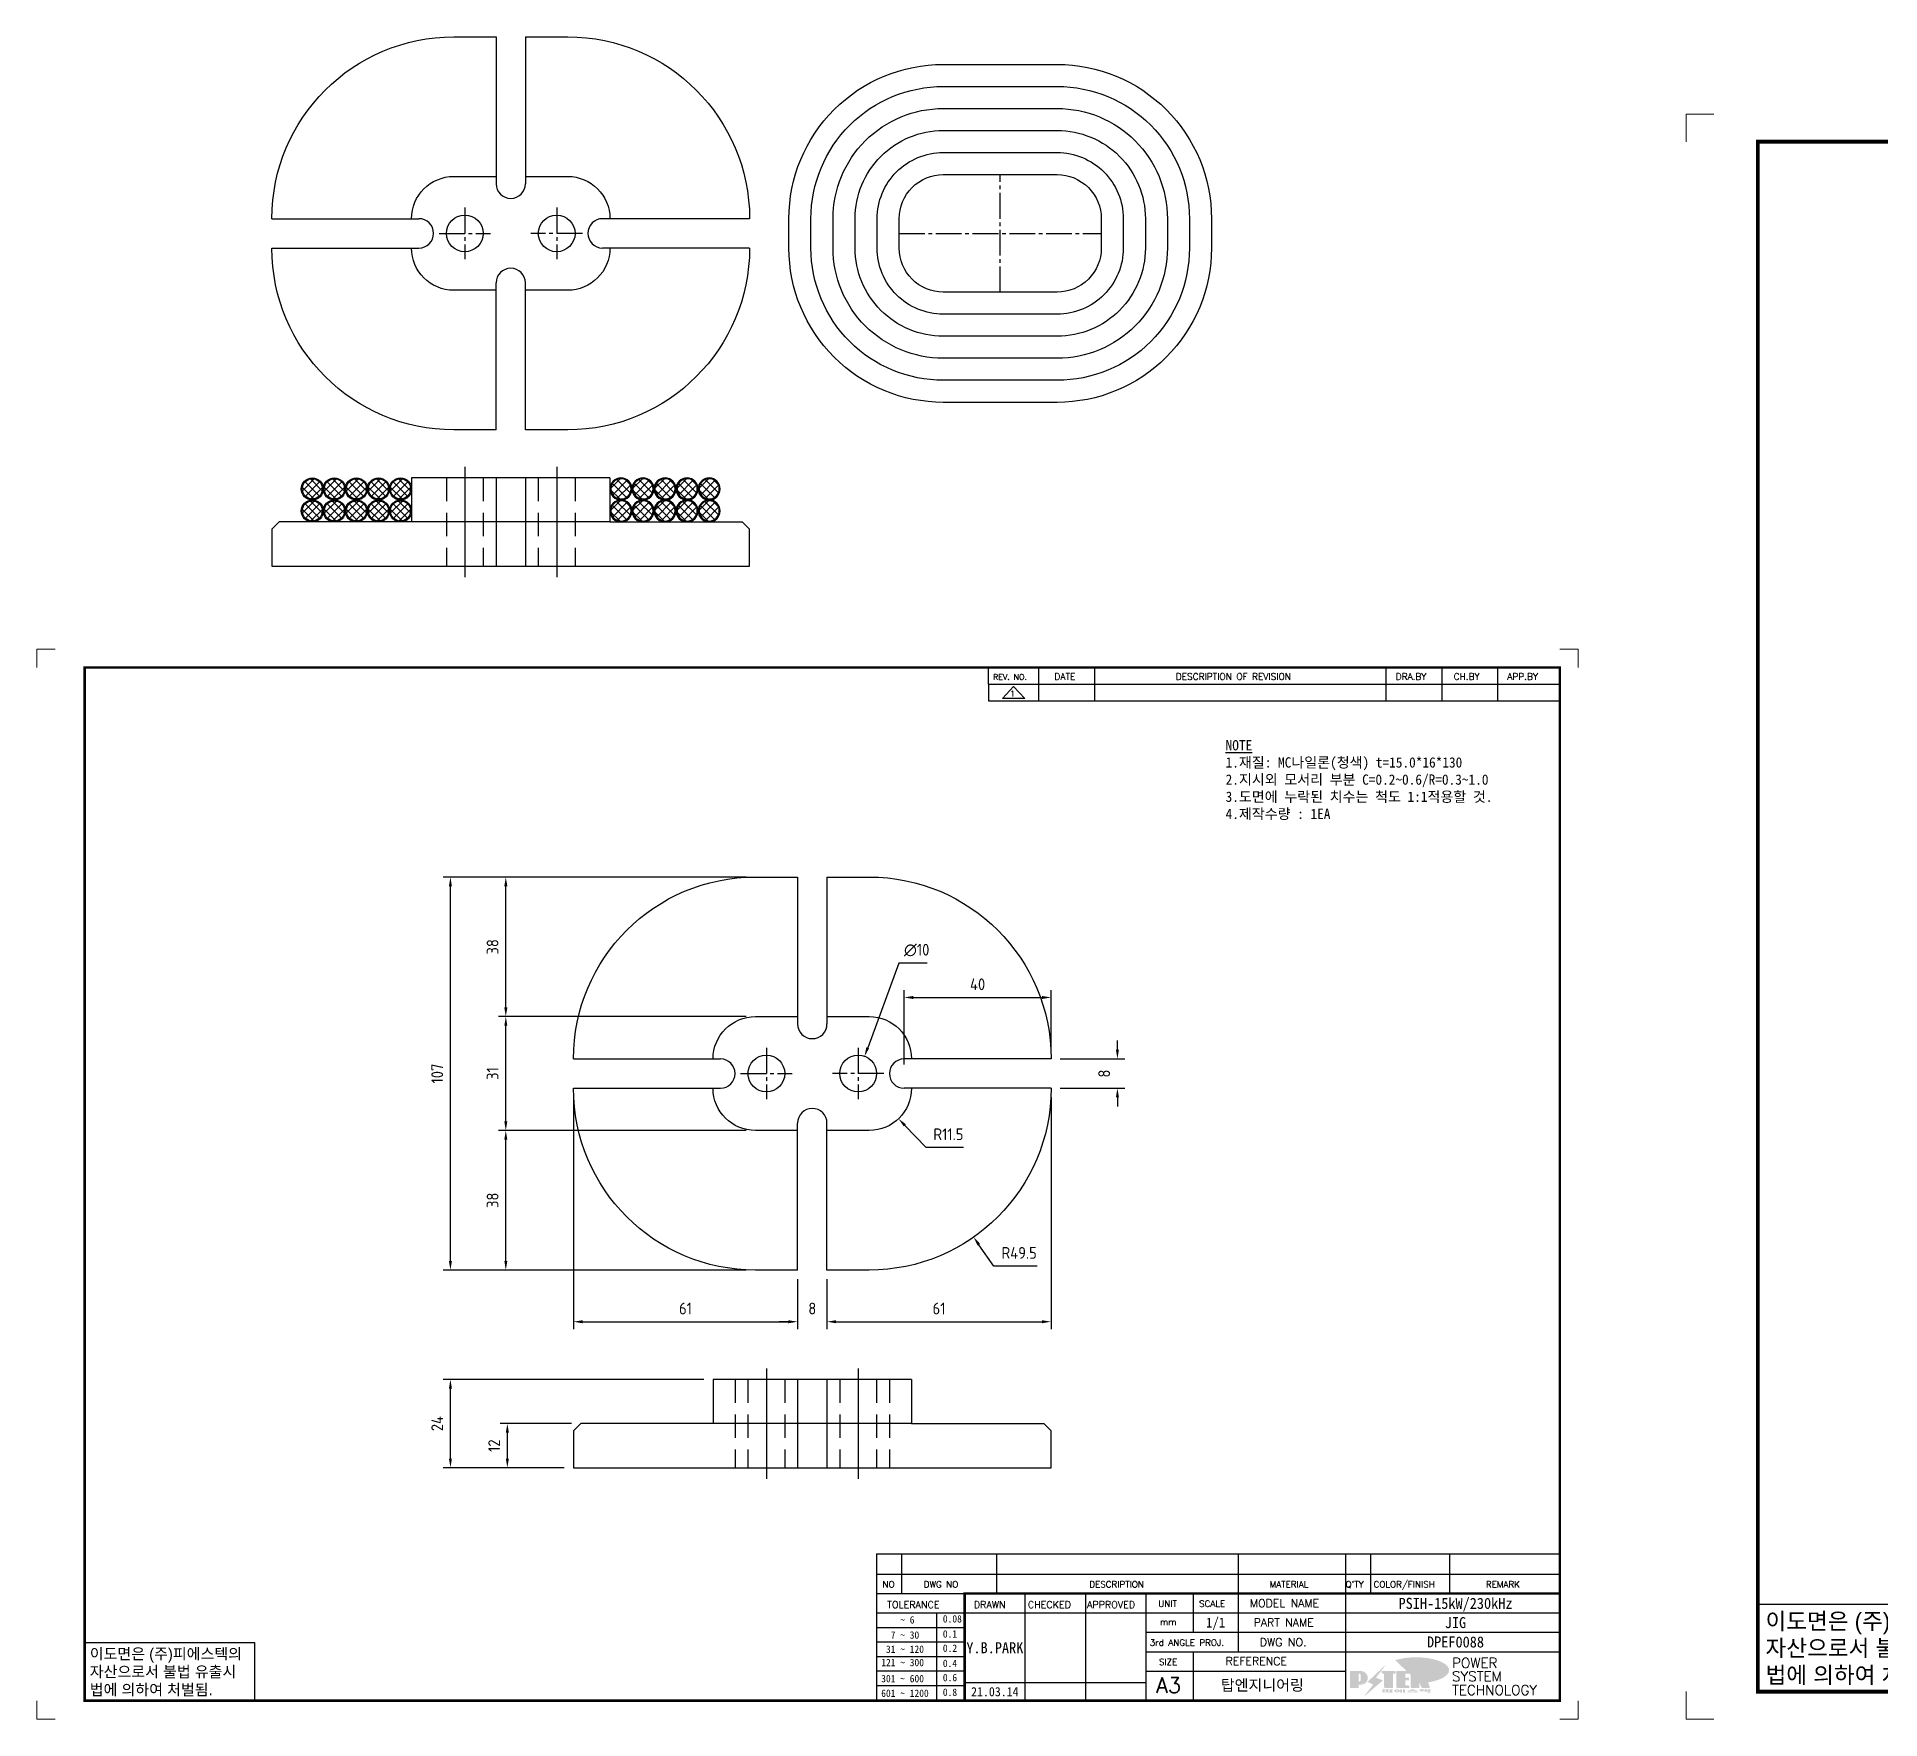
# Model space of a CAD drawing. Header units: millimetres. Extents: x -4251 to 2609, y -1673 to 4048.
# Drawn here: x 692 to 1194, y -819 to -361 of the extents above; entities that cross this region are included whole.
import ezdxf
from ezdxf.enums import TextEntityAlignment as Align

# ---------------------------------------------------------------- set-up
doc = ezdxf.new("R2010")
doc.units = ezdxf.units.MM
for name, pattern in [('CENTER', [50.8, 31.75, -6.35, 6.35, -6.35]), ('CENTER1', [10, 7, -1, 1, -1]), ('HIDDEN', [9.525, 6.35, -3.175])]:
    doc.linetypes.add(name, pattern=pattern)
for name, color, linetype in [('CENTER', 1, 'CENTER'), ('FORMAT-1', 7, 'Continuous'), ('HIDDEN', 2, 'HIDDEN'), ('line', 3, 'Continuous')]:
    doc.layers.add(name, color=color, linetype=linetype)
doc.styles.add('h1', font='')
doc.styles.add('HAN', font='')
doc.styles.add('RC', font='simplex.shx')
doc.styles.add('ROMANT', font='simplex.shx')
doc.styles.add('RT', font='simplex.shx', dxfattribs={"oblique": 15})
doc.styles.get("Standard").update_dxf_attribs({"font": 'ISOCP.SHX', "bigfont": 'WHGTXT.SHX'})
doc.styles.get('h1').set_extended_font_data('New Gulim')
doc.styles.get('HAN').set_extended_font_data('GulimChe')
doc.dimstyles.new('PS-1', dxfattribs={"dimtxt": 3.2, "dimasz": 2.5, "dimexe": 2, "dimexo": 2.5, "dimgap": 2, "dimtad": 1, "dimtoh": 1, "dimrnd": 0.05, "dimzin": 12, "dimdsep": 46, "dimtxsty": 'Standard', "dimcen": 0, "dimclrt": 2, "dimazin": 3, "dimtfac": 1, "dimtofl": 0, "dimtmove": 0, "dimatfit": 3, "dimfxl": 0, "dimtolj": 1, "dimtzin": 0, "dimarcsym": 0})

# ---------------------------------------------------------------- blocks, each defined once
blk = doc.blocks.new('A$C5361750C')
at = {"color": 1, "linetype": 'CENTER1'}
for p, q in [((0, -16), (0, 16)), ((-27.5, 0), (27.5, 0))]:
    blk.add_line(p, q, dxfattribs=at)
for points in [[(-15.5, 46), (15.5, 46, -0.414214), (57.5, 4), (57.5, -4, -0.414214), (15.5, -46), (-15.5, -46, -0.414214), (-57.5, -4), (-57.5, 4, -0.414214)], [(-15.5, 40), (15.5, 40, -0.414214), (51.5, 4), (51.5, -4, -0.414214), (15.5, -40), (-15.5, -40, -0.414214), (-51.5, -4), (-51.5, 4, -0.414214)], [(-15.5, 34), (15.5, 34, -0.414214), (45.5, 4), (45.5, -4, -0.414214), (15.5, -34), (-15.5, -34, -0.414214), (-45.5, -4), (-45.5, 4, -0.414214)], [(-15.5, 28), (15.5, 28, -0.414214), (39.5, 4), (39.5, -4, -0.414214), (15.5, -28), (-15.5, -28, -0.414214), (-39.5, -4), (-39.5, 4, -0.414214)], [(-15.5, 22), (15.5, 22, -0.414214), (33.5, 4), (33.5, -4, -0.414214), (15.5, -22), (-15.5, -22, -0.414214), (-33.5, -4), (-33.5, 4, -0.414214)], [(-15.5, 16), (15.5, 16, -0.414214), (27.5, 4), (27.5, -4, -0.414214), (15.5, -16), (-15.5, -16, -0.414214), (-27.5, -4), (-27.5, 4, -0.414214)]]:
    blk.add_lwpolyline(points, format="xyb", close=True)
blk = doc.blocks.new('A$C3A0E462B')
h = blk.add_hatch()
h.set_pattern_fill('ANSI37', color=1, scale=0.5)
h.set_pattern_definition([(45, (-2245.9198, -620.6216), (-1.122532, 1.122532), []), (135, (-2245.9198, -620.6216), (-1.122532, -1.122532), [])])
h.paths.add_polyline_path([(-21.25, 9, 1), (-26.75, 9, 1)])
h = blk.add_hatch()
h.set_pattern_fill('ANSI37', color=1, scale=0.5)
h.set_pattern_definition([(45, (-2239.9198, -620.6216), (-1.122532, 1.122532), []), (135, (-2239.9198, -620.6216), (-1.122532, -1.122532), [])])
h.paths.add_polyline_path([(-15.25, 9, 1), (-20.75, 9, 1)])
h = blk.add_hatch()
h.set_pattern_fill('ANSI37', color=1, scale=0.5)
h.set_pattern_definition([(45, (-2233.9198, -620.6216), (-1.122532, 1.122532), []), (135, (-2233.9198, -620.6216), (-1.122532, -1.122532), [])])
h.paths.add_polyline_path([(-9.25, 9, 1), (-14.75, 9, 1)])
h = blk.add_hatch()
h.set_pattern_fill('ANSI37', color=1, scale=0.5)
h.set_pattern_definition([(45, (-2227.9198, -620.6216), (-1.122532, 1.122532), []), (135, (-2227.9198, -620.6216), (-1.122532, -1.122532), [])])
h.paths.add_polyline_path([(-3.25, 9, 1), (-8.75, 9, 1)])
h = blk.add_hatch()
h.set_pattern_fill('ANSI37', color=1, scale=0.5)
h.set_pattern_definition([(45, (-2221.9198, -620.6216), (-1.122532, 1.122532), []), (135, (-2221.9198, -620.6216), (-1.122532, -1.122532), [])])
h.paths.add_polyline_path([(2.75, 9, 1), (-2.75, 9, 1)])
h = blk.add_hatch()
h.set_pattern_fill('ANSI37', color=1, scale=0.5)
h.set_pattern_definition([(45, (-2245.9198, -626.6216), (-1.122532, 1.122532), []), (135, (-2245.9198, -626.6216), (-1.122532, -1.122532), [])])
h.paths.add_polyline_path([(-21.25, 3, 1), (-26.75, 3, 1)])
h = blk.add_hatch()
h.set_pattern_fill('ANSI37', color=1, scale=0.5)
h.set_pattern_definition([(45, (-2239.9198, -626.6216), (-1.122532, 1.122532), []), (135, (-2239.9198, -626.6216), (-1.122532, -1.122532), [])])
h.paths.add_polyline_path([(-15.25, 3, 1), (-20.75, 3, 1)])
h = blk.add_hatch()
h.set_pattern_fill('ANSI37', color=1, scale=0.5)
h.set_pattern_definition([(45, (-2233.9198, -626.6216), (-1.122532, 1.122532), []), (135, (-2233.9198, -626.6216), (-1.122532, -1.122532), [])])
h.paths.add_polyline_path([(-9.25, 3, 1), (-14.75, 3, 1)])
h = blk.add_hatch()
h.set_pattern_fill('ANSI37', color=1, scale=0.5)
h.set_pattern_definition([(45, (-2227.9198, -626.6216), (-1.122532, 1.122532), []), (135, (-2227.9198, -626.6216), (-1.122532, -1.122532), [])])
h.paths.add_polyline_path([(-3.25, 3, 1), (-8.75, 3, 1)])
h = blk.add_hatch()
h.set_pattern_fill('ANSI37', color=1, scale=0.5)
h.set_pattern_definition([(45, (-2221.9198, -626.6216), (-1.122532, 1.122532), []), (135, (-2221.9198, -626.6216), (-1.122532, -1.122532), [])])
h.paths.add_polyline_path([(2.75, 3, 1), (-2.75, 3, 1)])
for centre in [(-24, 9), (-18, 9), (-12, 9), (-6, 9), (0, 9), (-24, 3), (-18, 3), (-12, 3), (-6, 3), (0, 3)]:
    blk.add_circle(centre, 3)
at = {"color": 1}
for centre in [(-24, 9), (-18, 9), (-12, 9), (-6, 9), (0, 9), (-24, 3), (-18, 3), (-12, 3), (-6, 3), (0, 3)]:
    blk.add_circle(centre, 2.75, dxfattribs=at)
blk = doc.blocks.new('re3')
at = {"color": 180}
for p, q in [((0, 0), (0, -4.55)), ((0, -4.55), (155.53, -4.55)), ((6.87, -0.64), (3.86, -3.91)), ((9.88, -3.91), (3.86, -3.91)), ((6.87, -0.64), (9.88, -3.91)), ((13.74, -4.55), (13.74, 0)), ((28.97, -4.55), (28.97, 0)), ((108.25, -4.55), (108.25, 0)), ((123.49, -4.55), (123.49, 0)), ((138.64, -4.55), (138.64, 0))]:
    blk.add_line(p, q, dxfattribs=at)
at = {"color": 2, "style": 'RC', "oblique": 15}
blk.add_attdef('REV.NO', text='', height=1.56, dxfattribs=at).set_placement((6.59, -2.56), align=Align.MIDDLE_CENTER)
blk.add_attdef('-1', text='', height=1.56, dxfattribs=at).set_placement((9.37, -1.66), align=Align.MIDDLE_LEFT)
at = {"color": 2, "style": 'HAN'}
for tag, p in [('REV.-DATE', (21.36, -2.28)), ('DRA.BY', (115.87, -2.28)), ('CH.BY', (131.07, -2.28)), ('APP.BY', (147.09, -2.28))]:
    blk.add_attdef(tag, text='', height=2.5, dxfattribs=at).set_placement(p, align=Align.MIDDLE_CENTER)
blk.add_attdef('DESCRIPTION-OF-REVISION', text='', height=2.5, dxfattribs=at).set_placement((31.61, -2.28), align=Align.MIDDLE_LEFT)
blk = doc.blocks.new('no3')
at = {"color": 180}
for p, q in [((0, 5.5), (0, 0)), ((0, 5.5), (186, 5.5)), ((6.79, 5.5), (6.79, 0)), ((32.74, 0.11), (32.74, 5.5)), ((98.4, 5.5), (98.4, 0)), ((127.61, 5.5), (127.61, 0)), ((134.43, 5.5), (134.43, 0)), ((155.98, 5.5), (155.98, 0))]:
    blk.add_line(p, q, dxfattribs=at)
at = {"color": 2, "style": 'RT', "oblique": 15}
blk.add_attdef('NO', text='', height=1.74, dxfattribs=at).set_placement((3.38, 2.51), align=Align.MIDDLE_CENTER)
at = {"color": 2, "style": 'HAN'}
for tag, p in [('PART-NO', (19.76, 2.75)), ('MATERIAL', (111.38, 2.75)), ("Q'TY", (131.02, 2.75)), ('COLOR/FINISH', (145.2, 2.75)), ('REMARK', (170.76, 2.75))]:
    blk.add_attdef(tag, text='', height=2.9, dxfattribs=at).set_placement(p, align=Align.MIDDLE_CENTER)
blk.add_attdef('DESCRIPTION', text='', height=2.9, dxfattribs=at).set_placement((34.51, 2.75), align=Align.MIDDLE_LEFT)
blk = doc.blocks.new('t3')
for p, q in [((0, 15.88), (46.25, 15.88)), ((0, 15.88), (0, 0)), ((46.25, 15.88), (46.25, 0)), ((0, 0), (46.25, 0))]:
    blk.add_line(p, q)
at = {"color": 1, "style": 'h1'}
for s, p in [('이도면은 (주)피에스텍의', (1.4, 11.29)), ('자산으로서 불법 유출시', (1.4, 6.41)), ('법에 의하여 처벌됨.', (1.4, 1.52))]:
    blk.add_text(s, height=3, dxfattribs=at).set_placement(p)
blk = doc.blocks.new('new LOGO')
at = {"layer": 'line'}
h = blk.add_hatch(color=253, dxfattribs=at)
edge = h.paths.add_edge_path()
edge.add_ellipse((333.9, 86.4), major_axis=(-165.9, 0), ratio=0.39426, start_angle=111.51268, end_angle=334.46902)
edge.add_ellipse((314.1, 81.2), major_axis=(-153.7, 0), ratio=0.40699, start_angle=121.30662, end_angle=327.74369, ccw=False)
edge.add_line((394, 27.8), (394.7, 25.6))
h = blk.add_hatch(color=1, dxfattribs=at)
h.paths.add_polyline_path([(41.5, 16.4), (54.3, 16.4, 1), (54.3, 82.9), (0, 82.9), (0, -0.1), (41.5, -0.1)])
h.paths.add_polyline_path([(41.5, 27.9), (41.5, 71.9), (43.6, 71.9, -0.414214), (54.6, 60.9), (54.6, 38.9, -0.414214), (43.6, 27.9)], flags=16)
h.paths.add_polyline_path([(214.7, 71.9), (227.5, 71.9), (227.5, 82.9), (159.7, 82.9), (159.7, 71.9), (172.5, 71.9), (172.5, -0.1), (214.7, -0.1)])
h.paths.add_polyline_path([(276, 37.4), (294.8, 37.4), (294.8, 49.1), (276, 49.1), (276, 71.9), (294.8, 71.9), (294.8, 82.9), (234.5, 82.9), (234.5, -0.1), (297, -0.1), (297, 10.9), (276, 10.9)])
h.paths.add_polyline_path([(347.2, 35.2), (359.7, -0.1), (400.5, -0.1), (379.6, 66.8), (399.7, 82.9), (380.6, 82.9), (347.2, 61.6), (347.2, 82.9), (305.5, 82.9), (305.5, -0.1), (347.2, -0.1)])
h = blk.add_hatch(color=250, dxfattribs=at)
h.paths.add_polyline_path([(44.5, 69.4), (46.6, 69.4, -0.129793), (52, 68, 0.221832), (43.6, 71.9), (41.5, 71.9), (41.5, 27.9), (43.6, 27.9, 0.02048), (44.5, 28)], flags=17)
h.paths.add_polyline_path([(44.5, 13.9), (57.3, 13.9, 0.72362), (77.1, 73.9, -0.679777), (54.3, 16.4), (41.5, 16.4), (41.5, -0.1), (3, -0.1), (3, -2.6), (44.5, -2.6)])
h.paths.add_polyline_path([(117.9, 14.2), (71.5, -44.4), (77.1, -39.6), (120.8, 15.6), (92, 28.9), (173.3, 106), (177.5, 111.4), (89.1, 27.6)])
h.paths.add_polyline_path([(162.7, 71.9), (162.7, 69.4), (172.5, 69.4), (172.5, 71.9)], flags=17)
h.paths.add_polyline_path([(217.7, 69.4), (230.5, 69.4), (230.5, 80.4), (227.5, 80.4), (227.5, 71.9), (214.7, 71.9), (214.7, -0.1), (175.5, -0.1), (175.5, -2.6), (217.7, -2.6)])
h.paths.add_polyline_path([(297.8, 46.6), (294.8, 46.6), (294.8, 37.4), (276, 37.4), (276, 10.9), (279, 10.9), (279, 34.9), (297.8, 34.9)])
h.paths.add_polyline_path([(300, 8.4), (297, 8.4), (297, -0.1), (237.5, -0.1), (237.5, -2.6), (300, -2.6)])
h.paths.add_polyline_path([(297.8, 80.4), (294.8, 80.4), (294.8, 71.9), (276, 71.9), (276, 49.1), (279, 49.1), (279, 69.4), (297.8, 69.4)])
h.paths.add_polyline_path([(350.2, 80.4), (347.2, 80.4), (347.2, 61.6), (350.2, 63.5)])
h.paths.add_polyline_path([(350.2, 26.7), (347.2, 35.2), (347.2, -0.1), (308.5, -0.1), (308.5, -2.6), (350.2, -2.6)])
h.paths.add_polyline_path([(402.7, 80.4), (396.5, 80.4), (379.6, 66.8), (400.5, -0.1), (361.8, -0.1), (362.7, -2.6), (403.5, -2.6), (382.6, 64.3)])
blk.add_hatch(color=5, dxfattribs=at).paths.add_polyline_path([(166.3, 35), (131, 49), (180.4, 112.7), (92, 28.9), (120.8, 15.6), (74.4, -43)])
h = blk.add_hatch(color=250, dxfattribs=at)
edge = h.paths.add_edge_path()
edge.add_ellipse((237.8, -17.6), major_axis=(-14.3, 0), ratio=0.526336, start_angle=192.2456, end_angle=269.07481)
edge.add_line((238.1, -10.1), (237.6, -10.1))
edge.add_ellipse((237.8, -17.6), major_axis=(-14.3, 0), ratio=0.526336, start_angle=270.92519, end_angle=449.07481)
edge.add_line((237.6, -25.1), (238.1, -25.1))
edge.add_ellipse((237.8, -17.6), major_axis=(-14.3, 0), ratio=0.526336, start_angle=450.92519, end_angle=527.7544)
edge.add_line((251.7, -19.2), (254.1, -19.2))
edge.add_line((254.1, -19.2), (254.1, -27.1))
edge.add_line((254.1, -27.1), (263.1, -27.1))
edge.add_line((263.1, -27.1), (263.1, -10.1))
edge.add_line((263.1, -10.1), (254.1, -10.1))
edge.add_line((254.1, -10.1), (254.1, -16))
edge.add_line((254.1, -16), (251.7, -16))
h.paths.add_polyline_path([(241, -16.4), (241, -18.7, -1), (234.4, -18.7), (234.4, -16.4, -1)], flags=16)
h.paths.add_polyline_path([(278.2, -10.1), (268.1, -10.1), (268.1, -27.1), (278.2, -27.1)])
h.paths.add_polyline_path([(310.3, -10.1), (310.3, -11.1, -0.157169), (289.3, -17.5), (294, -19.9, 0.128407), (316.3, -15.9, 0.128407), (338.6, -19.9), (343.3, -17.5, -0.157169), (322.2, -11.1), (322.2, -10.1)])
h.paths.add_polyline_path([(342.1, -25.1), (342.1, -22.3), (290.4, -22.3), (290.4, -25.1)])
h.paths.add_polyline_path([(352, -10.1), (352, -16.2, 0.414214), (354, -18.2), (378.7, -18.2), (378.7, -19.6), (390.2, -19.6), (390.2, -10.1), (378.7, -10.1), (378.7, -13.6), (374.7, -13.6), (374.7, -15.1), (378.7, -15.1), (378.7, -16.2), (364.7, -16.2), (364.7, -15.1), (371.2, -15.1), (371.2, -13.6), (364.7, -13.6), (364.7, -12.6), (374.7, -12.6), (374.7, -10.1)])
h.paths.add_polyline_path([(393.8, -10.1), (393.8, -19.6), (405, -19.6), (405, -10.1)])
h.paths.add_polyline_path([(405, -27.1), (405, -20.9), (356.8, -20.9), (356.8, -23), (391.8, -23), (391.8, -27.1)])
h.paths.add_polyline_path([(200.4, -10.1), (200.4, -22.3), (193.2, -22.3), (193.2, -12.6), (196.6, -12.6), (196.6, -10.1), (161, -10.1), (161, -12.6), (164.5, -12.6), (164.5, -22.3), (161, -22.3), (161, -25.1), (200.4, -25.1), (200.4, -27.1), (213.9, -27.1), (213.9, -10.1)])
h.paths.add_polyline_path([(182, -12.6), (175.6, -12.6), (175.6, -22.3), (182, -22.3)], flags=17)
blk = doc.blocks.new('format-3')
at = {"color": 3, "lineweight": 9}
for p, q in [((0, 286.3), (0, 291.3)), ((5, 291.3), (0, 291.3)), ((414.5, 291.3), (419.5, 291.3)), ((419.5, 286.3), (419.5, 291.3)), ((0, 5), (0, 0)), ((419.5, 5), (419.5, 0)), ((5, 0), (0, 0)), ((414.5, 0), (419.5, 0))]:
    blk.add_line(p, q, dxfattribs=at)
at = {"color": 180}
for p, q in [((258.97, 281.75), (258.97, 286.3)), ((272.71, 281.75), (272.71, 286.3)), ((287.94, 281.75), (287.94, 286.3)), ((367.22, 281.75), (367.22, 286.3)), ((382.45, 281.75), (382.45, 286.3)), ((397.61, 281.75), (397.61, 286.3)), ((258.97, 281.75), (414.5, 281.75)), ((228.5, 39.49), (228.5, 5)), ((228.5, 39.49), (414.5, 39.49)), ((235.29, 39.49), (235.29, 34.21)), ((261.24, 34.21), (261.24, 39.49)), ((326.9, 39.49), (326.9, 34.21)), ((356.11, 39.49), (356.11, 34.21)), ((362.93, 39.49), (362.93, 34.21)), ((384.48, 39.49), (384.48, 34.21)), ((228.5, 34.21), (252.48, 34.21)), ((268.96, 5), (268.96, 34.21)), ((285.45, 5), (285.45, 34.21)), ((301.94, 5), (301.94, 34.21)), ((314.72, 34.21), (314.72, 23.65)), ((326.9, 34.21), (326.9, 18.37)), ((356.11, 34.21), (356.11, 5)), ((228.5, 28.93), (252.48, 28.93)), ((244.89, 5.23), (244.89, 28.93)), ((252.48, 28.93), (414.5, 28.93)), ((228.5, 24.98), (252.48, 24.98)), ((301.94, 23.65), (414.5, 23.65)), ((228.5, 21.03), (252.48, 21.03)), ((228.5, 17.08), (252.48, 17.08)), ((301.94, 18.37), (414.5, 18.37)), ((314.72, 18.37), (314.72, 5)), ((228.5, 13.13), (252.48, 13.13)), ((301.94, 13.09), (356.11, 13.09)), ((228.5, 9.18), (252.48, 9.18)), ((252.48, 9.95), (301.94, 9.95))]:
    blk.add_line(p, q, dxfattribs=at)
at = {"const_width": 0.7}
blk.add_lwpolyline([(252.48, 5), (252.48, 34.21), (414.5, 34.21)], dxfattribs=at)
at = {"layer": 'FORMAT-1', "const_width": 0.7}
blk.add_lwpolyline([(13, 5), (13, 286.3), (414.5, 286.3), (414.5, 5)], close=True, dxfattribs=at)
blk.add_blockref('t3', (13, 5))
at = {"xscale": 0.05400000000000027, "yscale": 0.05400000000000027, "zscale": 0.05400000000000027}
blk.add_blockref('new LOGO', (357.35, 8.65), dxfattribs=at)
at = {"color": 2}
for s, height, style, p in [('REV. NO.', 1.56, 'RC', (260.23, 282.95)), ('DATE', 1.788, 'RC', (276.95, 282.94)), ('DESCRIPTION OF REVISION', 1.7875, 'RC', (309.98, 282.94)), ('DRA.BY', 1.788, 'RC', (369.83, 282.94)), ('CH.BY', 1.788, 'RC', (385.59, 282.94)), ('APP.BY', 1.788, 'RC', (400.18, 282.94)), ('NO', 1.742, 'RC', (230.16, 35.83)), ('DWG NO', 1.742, 'RC', (241.36, 35.83)), ('DESCRIPTION', 1.7424, 'RC', (286.43, 35.83)), ('MATERIAL', 1.742, 'RC', (335.52, 35.83)), ("Q'TY", 1.742, 'RC', (356.17, 35.83)), ('COLOR/FINISH', 1.7424, 'RC', (363.8, 35.83)), ('REMARK', 1.742, 'RC', (394.37, 35.83)), (' TOLERANCE', 1.9, 'RC', (230.11, 30.22)), ('DRAWN', 1.9, 'RC', (255, 30.22)), ('CHECKED', 1.9, 'RC', (269.71, 30.22)), ('APPROVED', 1.9, 'RC', (285.8, 30.22)), ('UNIT', 1.742, 'RC', (305.19, 30.55)), ('SCALE', 1.742, 'RC', (316.32, 30.55)), ('MODEL NAME', 2.178, 'RC', (330.12, 30.46)), ('    ~ 6', 2, 'HAN', (229.8, 26.03)), ('0.08', 2, 'HAN', (246.57, 26.31)), ('PART NAME', 2.178, 'RC', (331.17, 25.24)), ('  7 ~ 30', 2, 'HAN', (229.8, 21.91)), ('0.1', 2, 'HAN', (246.57, 22.2)), ('mm', 1.742, 'RC', (305.67, 25.56)), ('0.2', 2, 'HAN', (246.57, 18.32)), ('3rd ANGLE PROJ.', 1.7424, 'RC', (302.87, 19.97)), ('DWG NO.', 2.178, 'RC', (332.84, 19.85)), (' 31 ~ 120', 2, 'HAN', (229.8, 18.04)), ('REFERENCE', 2.178, 'RC', (323.52, 14.69)), ('121 ~ 300', 2, 'HAN', (229.8, 14.42)), ('0.4', 2, 'HAN', (246.57, 14.2)), ('SIZE', 1.742, 'RC', (305.39, 14.71)), ('301 ~ 600', 2, 'HAN', (229.8, 10.04)), ('0.6', 2, 'HAN', (246.57, 10.32)), ('601 ~ 1200', 2, 'HAN', (229.8, 6.05)), ('0.8', 2, 'HAN', (246.57, 6.33))]:
    blk.add_text(s, height=height, dxfattribs=dict(at, style=style)).set_placement(p)
at = {"style": 'ROMANT'}
for s, p in [('POWER', (385.15, 13.96)), ('SYSTEM', (385.15, 10.31)), ('TECHNOLOGY', (385.15, 6.56))]:
    blk.add_text(s, height=2.7, dxfattribs=at).set_placement(p)
at = {"color": 2, "lineweight": 25, "style": 'RC'}
blk.add_text('A3', height=4.182, dxfattribs=at).set_placement((304.61, 7.14))
at = {"style": 'HAN'}
for tag, height, p in [('MODEL-NAME', 3, (386.1, 31.53)), ('SCALE', 2.7, (320.81, 26.29)), ('PART-NAME', 3, (386.1, 26.29)), ('DRA-BY', 3, (260.72, 19.44)), ('CH-BY', 3, (277.21, 19.44)), ('APP-BY', 3, (293.7, 19.44)), ('DWG-NO', 3, (386.1, 21.01)), ('관련업체', 3, (333.52, 9.26)), ('DRA-DATE', 2.5, (260.72, 7.47)), ('CH-DATE', 2.5, (277.21, 7.47)), ('APP-DATE', 2.5, (293.7, 7.47))]:
    blk.add_attdef(tag, text='', height=height, dxfattribs=at).set_placement(p, align=Align.MIDDLE_CENTER)
blk = doc.blocks.new('*D453')
at = {"color": 0, "lineweight": -2}
for p, q in [((837.5, -738.07), (818.01, -738.07)), ((820.01, -747.57), (820.01, -740.57)), ((835.5, -750.07), (818.01, -750.07))]:
    blk.add_line(p, q, dxfattribs=at)
at = {"color": 0}
for points in [[(819.59, -740.57), (820.43, -740.57), (820.01, -738.07)], [(819.59, -747.57), (820.43, -747.57), (820.01, -750.07)]]:
    blk.add_solid(points, dxfattribs=at)
at = {"layer": 'DEFPOINTS', "color": 0}
for p in [(820.01, -738.07), (840, -738.07), (838, -750.07)]:
    blk.add_point(p, dxfattribs=at)
at = {"color": 2, "insert": (816.41, -744.07), "char_height": 3.2, "attachment_point": 5, "rotation": 90}
blk.add_mtext('\\A1;12', dxfattribs=at)
blk = doc.blocks.new('*D454')
at = {"color": 0, "lineweight": -2}
for p, q in [((873.5, -726.07), (802.52, -726.07)), ((804.52, -747.57), (804.52, -728.57)), ((835.5, -750.07), (802.52, -750.07))]:
    blk.add_line(p, q, dxfattribs=at)
at = {"color": 0}
for points in [[(804.1, -728.57), (804.93, -728.57), (804.52, -726.07)], [(804.1, -747.57), (804.93, -747.57), (804.52, -750.07)]]:
    blk.add_solid(points, dxfattribs=at)
at = {"layer": 'DEFPOINTS', "color": 0}
for p in [(804.52, -726.07), (876, -726.07), (838, -750.07)]:
    blk.add_point(p, dxfattribs=at)
at = {"color": 2, "insert": (800.92, -738.07), "char_height": 3.2, "attachment_point": 5, "rotation": 90}
blk.add_mtext('\\A1;24', dxfattribs=at)
blk = doc.blocks.new('*D455')
at = {"color": 0, "lineweight": -2}
for p, q in [((838, -649.27), (838, -712.33)), ((899, -698.77), (899, -712.33)), ((840.5, -710.33), (896.5, -710.33))]:
    blk.add_line(p, q, dxfattribs=at)
at = {"color": 0}
for points in [[(840.5, -709.92), (840.5, -710.75), (838, -710.33)], [(896.5, -709.92), (896.5, -710.75), (899, -710.33)]]:
    blk.add_solid(points, dxfattribs=at)
at = {"layer": 'DEFPOINTS', "color": 0}
for p in [(838, -646.77), (899, -696.27), (899, -710.33)]:
    blk.add_point(p, dxfattribs=at)
at = {"color": 2, "insert": (868.5, -706.73), "char_height": 3.2, "attachment_point": 5}
blk.add_mtext('\\A1;61', dxfattribs=at)
blk = doc.blocks.new('*D456')
at = {"color": 0, "lineweight": -2}
for p, q in [((899, -698.77), (899, -712.33)), ((907, -698.77), (907, -712.33)), ((896.5, -710.33), (894, -710.33)), ((909.5, -710.33), (912, -710.33))]:
    blk.add_line(p, q, dxfattribs=at)
at = {"color": 0}
for points in [[(896.5, -709.92), (896.5, -710.75), (899, -710.33)], [(909.5, -709.92), (909.5, -710.75), (907, -710.33)]]:
    blk.add_solid(points, dxfattribs=at)
at = {"layer": 'DEFPOINTS', "color": 0}
for p in [(899, -696.27), (907, -696.27), (907, -710.33)]:
    blk.add_point(p, dxfattribs=at)
at = {"color": 2, "insert": (903, -706.73), "char_height": 3.2, "attachment_point": 5}
blk.add_mtext('\\A1;8', dxfattribs=at)
blk = doc.blocks.new('*D457')
at = {"color": 0, "lineweight": -2}
for p, q in [((968, -649.27), (968, -712.33)), ((907, -698.77), (907, -712.33)), ((909.5, -710.33), (965.5, -710.33))]:
    blk.add_line(p, q, dxfattribs=at)
at = {"color": 0}
for points in [[(909.5, -709.92), (909.5, -710.75), (907, -710.33)], [(965.5, -709.92), (965.5, -710.75), (968, -710.33)]]:
    blk.add_solid(points, dxfattribs=at)
at = {"layer": 'DEFPOINTS', "color": 0}
for p in [(968, -646.77), (907, -696.27), (968, -710.33)]:
    blk.add_point(p, dxfattribs=at)
at = {"color": 2, "insert": (937.5, -706.73), "char_height": 3.2, "attachment_point": 5}
blk.add_mtext('\\A1;61', dxfattribs=at)
blk = doc.blocks.new('*D458')
at = {"color": 0, "lineweight": -2}
for p, q in [((885, -658.27), (817.59, -658.27)), ((819.59, -693.77), (819.59, -660.77)), ((885, -696.27), (817.59, -696.27))]:
    blk.add_line(p, q, dxfattribs=at)
at = {"color": 0}
for points in [[(819.18, -660.77), (820.01, -660.77), (819.59, -658.27)], [(819.18, -693.77), (820.01, -693.77), (819.59, -696.27)]]:
    blk.add_solid(points, dxfattribs=at)
at = {"layer": 'DEFPOINTS', "color": 0}
for p in [(819.59, -658.27), (887.5, -658.27), (887.5, -696.27)]:
    blk.add_point(p, dxfattribs=at)
at = {"color": 2, "insert": (815.99, -677.27), "char_height": 3.2, "attachment_point": 5, "rotation": 90}
blk.add_mtext('\\A1;38', dxfattribs=at)
blk = doc.blocks.new('*D459')
at = {"color": 0, "lineweight": -2}
for p, q in [((885, -627.27), (817.59, -627.27)), ((819.59, -655.77), (819.59, -629.77)), ((885, -658.27), (817.59, -658.27))]:
    blk.add_line(p, q, dxfattribs=at)
at = {"color": 0}
for points in [[(819.18, -629.77), (820.01, -629.77), (819.59, -627.27)], [(819.18, -655.77), (820.01, -655.77), (819.59, -658.27)]]:
    blk.add_solid(points, dxfattribs=at)
at = {"layer": 'DEFPOINTS', "color": 0}
for p in [(819.59, -627.27), (887.5, -627.27), (887.5, -658.27)]:
    blk.add_point(p, dxfattribs=at)
at = {"color": 2, "insert": (815.99, -642.77), "char_height": 3.2, "attachment_point": 5, "rotation": 90}
blk.add_mtext('\\A1;31', dxfattribs=at)
blk = doc.blocks.new('*D460')
at = {"color": 0, "lineweight": -2}
for p, q in [((885, -589.27), (817.59, -589.27)), ((819.59, -624.77), (819.59, -591.77)), ((885, -627.27), (817.59, -627.27))]:
    blk.add_line(p, q, dxfattribs=at)
at = {"color": 0}
for points in [[(819.18, -591.77), (820.01, -591.77), (819.59, -589.27)], [(819.18, -624.77), (820.01, -624.77), (819.59, -627.27)]]:
    blk.add_solid(points, dxfattribs=at)
at = {"layer": 'DEFPOINTS', "color": 0}
for p in [(819.59, -589.27), (887.5, -589.27), (887.5, -627.27)]:
    blk.add_point(p, dxfattribs=at)
at = {"color": 2, "insert": (815.99, -608.27), "char_height": 3.2, "attachment_point": 5, "rotation": 90}
blk.add_mtext('\\A1;38', dxfattribs=at)
blk = doc.blocks.new('*D461')
at = {"color": 0, "lineweight": -2}
for p, q in [((885, -589.27), (802.52, -589.27)), ((804.52, -693.77), (804.52, -591.77)), ((885, -696.27), (802.52, -696.27))]:
    blk.add_line(p, q, dxfattribs=at)
at = {"color": 0}
for points in [[(804.1, -591.77), (804.93, -591.77), (804.52, -589.27)], [(804.1, -693.77), (804.93, -693.77), (804.52, -696.27)]]:
    blk.add_solid(points, dxfattribs=at)
at = {"layer": 'DEFPOINTS', "color": 0}
for p in [(804.52, -589.27), (887.5, -589.27), (887.5, -696.27)]:
    blk.add_point(p, dxfattribs=at)
at = {"color": 2, "insert": (800.92, -642.77), "char_height": 3.2, "attachment_point": 5, "rotation": 90}
blk.add_mtext('\\A1;107', dxfattribs=at)
blk = doc.blocks.new('*D462')
at = {"color": 0, "lineweight": -2}
for p, q in [((986.04, -636.27), (986.04, -633.77)), ((970.5, -638.77), (988.04, -638.77)), ((970.5, -646.77), (988.04, -646.77)), ((986.04, -649.27), (986.04, -651.77))]:
    blk.add_line(p, q, dxfattribs=at)
at = {"color": 0}
for points in [[(985.63, -636.27), (986.46, -636.27), (986.04, -638.77)], [(985.63, -649.27), (986.46, -649.27), (986.04, -646.77)]]:
    blk.add_solid(points, dxfattribs=at)
at = {"layer": 'DEFPOINTS', "color": 0}
for p in [(968, -638.77), (986.04, -638.77), (968, -646.77)]:
    blk.add_point(p, dxfattribs=at)
at = {"color": 2, "insert": (982.44, -642.77), "char_height": 3.2, "attachment_point": 5, "rotation": 90}
blk.add_mtext('\\A1;8', dxfattribs=at)
blk = doc.blocks.new('*D463')
at = {"color": 0, "lineweight": -2}
for p, q in [((928, -640.27), (928, -620.06)), ((968, -636.27), (968, -620.06)), ((930.5, -622.06), (965.5, -622.06))]:
    blk.add_line(p, q, dxfattribs=at)
at = {"color": 0}
for points in [[(930.5, -621.64), (930.5, -622.48), (928, -622.06)], [(965.5, -621.64), (965.5, -622.48), (968, -622.06)]]:
    blk.add_solid(points, dxfattribs=at)
at = {"layer": 'DEFPOINTS', "color": 0}
for p in [(968, -622.06), (968, -638.77), (928, -642.77)]:
    blk.add_point(p, dxfattribs=at)
at = {"color": 2, "insert": (948, -618.46), "char_height": 3.2, "attachment_point": 5}
blk.add_mtext('\\A1;40', dxfattribs=at)
blk = doc.blocks.new('*D464')
at = {"color": 0, "lineweight": -2}
for p, q in [((926.54, -612.76), (918.09, -635.73)), ((934.3, -612.76), (926.54, -612.76))]:
    blk.add_line(p, q, dxfattribs=at)
at = {"color": 0}
blk.add_solid([(917.7, -635.59), (918.48, -635.87), (917.23, -638.08)], dxfattribs=at)
at = {"layer": 'DEFPOINTS', "color": 0}
for p in [(917.23, -638.08), (913.78, -647.46)]:
    blk.add_point(p, dxfattribs=at)
at = {"color": 2, "insert": (931.42, -609.16), "char_height": 3.2, "attachment_point": 5}
blk.add_mtext('\\A1;∅10', dxfattribs=at)
blk = doc.blocks.new('*D465')
at = {"color": 0, "lineweight": -2}
for p, q in [((952.43, -695.2), (948.34, -689.36)), ((964.18, -695.2), (952.43, -695.2))]:
    blk.add_line(p, q, dxfattribs=at)
at = {"color": 0}
blk.add_solid([(948.68, -689.12), (948, -689.6), (946.9, -687.31)], dxfattribs=at)
at = {"layer": 'DEFPOINTS', "color": 0}
for p in [(918.5, -646.77), (946.9, -687.31)]:
    blk.add_point(p, dxfattribs=at)
at = {"color": 2, "insert": (959.3, -691.6), "char_height": 3.2, "attachment_point": 5}
blk.add_mtext('\\A1;R49.5', dxfattribs=at)
blk = doc.blocks.new('*D466')
at = {"color": 0, "lineweight": -2}
for p, q in [((933.98, -662.9), (928.2, -656.87)), ((944.11, -662.9), (933.98, -662.9))]:
    blk.add_line(p, q, dxfattribs=at)
at = {"color": 0}
blk.add_solid([(928.5, -656.58), (927.9, -657.16), (926.47, -655.07)], dxfattribs=at)
at = {"layer": 'DEFPOINTS', "color": 0}
for p in [(918.5, -646.77), (926.47, -655.07)]:
    blk.add_point(p, dxfattribs=at)
at = {"color": 2, "insert": (940.05, -659.3), "char_height": 3.2, "attachment_point": 5}
blk.add_mtext('\\A1;R11.5', dxfattribs=at)

msp = doc.modelspace()

# ---------------------------------------------------------------- linework, layer by layer
at = {"color": 3}
for p, q in [((816.9334, -360.5369), (816.9334, -400.5369)), ((824.9334, -360.5369), (824.9334, -400.5369)), ((755.9334, -410.0369), (795.9334, -410.0369)), ((885.9334, -410.0369), (845.9334, -410.0369)), ((755.9334, -418.0369), (795.9334, -418.0369)), ((885.9334, -418.0369), (845.9334, -418.0369)), ((816.9334, -467.5369), (816.9334, -427.5369)), ((824.9334, -467.5369), (824.9334, -427.5369)), ((793.9334, -480.6004), (793.9334, -492.6004)), ((847.9334, -480.6004), (793.9334, -480.6004)), ((816.9334, -480.6004), (816.9334, -504.6004)), ((824.9334, -480.6004), (824.9334, -504.6004)), ((847.9334, -480.6004), (847.9334, -492.6004)), ((757.9334, -492.6004), (755.9334, -494.6004)), ((755.9334, -494.6004), (755.9334, -504.6004)), ((793.9334, -492.6004), (757.9334, -492.6004)), ((847.9334, -492.6004), (793.9334, -492.6004)), ((847.9334, -492.6004), (883.9334, -492.6004)), ((883.9334, -492.6004), (885.9334, -494.6004)), ((885.9334, -504.6004), (885.9334, -494.6004)), ((755.9334, -504.6004), (885.9334, -504.6004)), ((899.003, -589.2689), (899.003, -629.2689)), ((907.003, -589.2689), (907.003, -629.2689)), ((838.003, -638.7689), (878.003, -638.7689)), ((968.003, -638.7689), (928.003, -638.7689)), ((838.003, -646.7689), (878.003, -646.7689)), ((968.003, -646.7689), (928.003, -646.7689)), ((899.003, -696.2689), (899.003, -656.2689)), ((907.003, -696.2689), (907.003, -656.2689)), ((876.003, -726.0739), (876.003, -738.0739)), ((930.003, -726.0739), (876.003, -726.0739)), ((899.003, -726.0739), (899.003, -750.0739)), ((907.003, -726.0739), (907.003, -750.0739)), ((930.003, -726.0739), (930.003, -738.0739)), ((840.003, -738.0739), (838.003, -740.0739)), ((838.003, -740.0739), (838.003, -750.0739)), ((876.003, -738.0739), (840.003, -738.0739)), ((930.003, -738.0739), (876.003, -738.0739)), ((930.003, -738.0739), (966.003, -738.0739)), ((966.003, -738.0739), (968.003, -740.0739)), ((968.003, -750.0739), (968.003, -740.0739)), ((838.003, -750.0739), (968.003, -750.0739))]:
    msp.add_line(p, q, dxfattribs=at)
at = {"color": 1, "linetype": 'CENTER1'}
for p, q in [((808.4334, -407.0369), (808.4334, -421.0369)), ((833.4334, -407.0369), (833.4334, -421.0369)), ((801.4334, -414.0369), (815.4334, -414.0369)), ((840.4334, -414.0369), (826.4334, -414.0369)), ((890.503, -635.7689), (890.503, -649.7689)), ((915.503, -635.7689), (915.503, -649.7689)), ((883.503, -642.7689), (897.503, -642.7689)), ((922.503, -642.7689), (908.503, -642.7689))]:
    msp.add_line(p, q, dxfattribs=at)
at = {"color": 3}
for points in [[(755.9334, -410.0369), (755.9334, -410.0369, -0.41421356), (805.4334, -360.5369), (816.9334, -360.5369)], [(824.9334, -360.5369), (836.4334, -360.5369, -0.41421356), (885.9334, -410.0369)], [(793.9334, -410.0369), (793.9334, -410.0369, -0.41421356), (805.4334, -398.5369), (816.9334, -398.5369)], [(824.9334, -398.5369), (836.4334, -398.5369, -0.41421356), (847.9334, -410.0369)], [(816.9334, -467.5369), (805.4334, -467.5369, -0.41421356), (755.9334, -418.0369)], [(816.9334, -429.5369), (805.4334, -429.5369, -0.41421356), (793.9334, -418.0369)], [(847.9334, -418.0369), (847.9334, -418.0369, -0.41421356), (836.4334, -429.5369), (824.9334, -429.5369)], [(885.9334, -418.0369, -0.41421356), (836.4334, -467.5369), (824.9334, -467.5369)], [(838.003, -638.7689), (838.003, -638.7689, -0.41421356), (887.503, -589.2689), (899.003, -589.2689)], [(907.003, -589.2689), (918.503, -589.2689, -0.41421356), (968.003, -638.7689)], [(876.003, -638.7689), (876.003, -638.7689, -0.41421356), (887.503, -627.2689), (899.003, -627.2689)], [(907.003, -627.2689), (918.503, -627.2689, -0.41421356), (930.003, -638.7689)], [(899.003, -696.2689), (887.503, -696.2689, -0.41421356), (838.003, -646.7689)], [(899.003, -658.2689), (887.503, -658.2689, -0.41421356), (876.003, -646.7689)], [(930.003, -646.7689), (930.003, -646.7689, -0.41421356), (918.503, -658.2689), (907.003, -658.2689)], [(968.003, -646.7689, -0.41421356), (918.503, -696.2689), (907.003, -696.2689)]]:
    msp.add_lwpolyline(points, format="xyb", dxfattribs=at)
for centre in [(808.4334, -414.0369), (833.4334, -414.0369), (890.503, -642.7689), (915.503, -642.7689)]:
    msp.add_circle(centre, 5, dxfattribs=at)
for centre, start, end in [((820.9334, -400.5369), 180, 0), ((795.9334, -414.0369), 270, 90), ((845.9334, -414.0369), 90, 270), ((820.9334, -427.5369), 0, 180), ((903.003, -629.2689), 180, 0), ((878.003, -642.7689), 270, 90), ((928.003, -642.7689), 90, 270), ((903.003, -656.2689), 0, 180)]:
    msp.add_arc(centre, 4, start, end, dxfattribs=at)
at = {"layer": 'CENTER'}
for p, q in [((808.4334, -477.6004), (808.4334, -507.6004)), ((833.4334, -477.6004), (833.4334, -507.6004)), ((890.503, -723.0739), (890.503, -753.0739)), ((915.503, -723.0739), (915.503, -753.0739))]:
    msp.add_line(p, q, dxfattribs=at)
at = {"layer": 'HIDDEN'}
for p, q in [((803.4334, -480.6004), (803.4334, -504.6004)), ((813.4334, -480.6004), (813.4334, -504.6004)), ((828.4334, -480.6004), (828.4334, -504.6004)), ((838.4334, -480.6004), (838.4334, -504.6004)), ((882.003, -726.0739), (882.003, -750.0739)), ((885.503, -726.0739), (885.503, -750.0739)), ((895.503, -726.0739), (895.503, -750.0739)), ((910.503, -726.0739), (910.503, -750.0739)), ((920.503, -726.0739), (920.503, -750.0739)), ((924.003, -726.0739), (924.003, -750.0739))]:
    msp.add_line(p, q, dxfattribs=at)

# ---------------------------------------------------------------- block references
for name, p in [('A$C5361750C', (954.1485, -414.0369)), ('A$C3A0E462B', (790.9334, -492.6004)), ('no3', (920.4642, -779.0305, 0))]:
    msp.add_blockref(name, p)
at = {"xscale": 1.5, "yscale": 1.5, "zscale": 1.5}
msp.add_blockref('format-3', (1140.8374, -818.5248, 0), dxfattribs=at)
at = {"xscale": -1}
msp.add_blockref('A$C3A0E462B', (850.9334, -492.6004), dxfattribs=at)
ref = msp.add_blockref('format-3', (691.9642, -818.5248, 0))
ref.add_attrib('DRA-DATE', '21.03.14', dxfattribs={"height": 2.5, "style": 'HAN'}).set_placement((952.6843, -811.0498, 0), align=Align.MIDDLE_CENTER)
ref.add_attrib('DRA-BY', 'Y.B.PARK', dxfattribs={"height": 3, "style": 'HAN'}).set_placement((952.6843, -799.0826, 0), align=Align.MIDDLE_CENTER)
ref.add_attrib('MODEL-NAME', 'PSIH-15kW/230kHz', dxfattribs={"lineweight": 35, "height": 3, "style": 'HAN'}).set_placement((1078.0597, -786.9997, 0), align=Align.MIDDLE_CENTER)
ref.add_attrib('PART-NAME', 'JIG', dxfattribs={"lineweight": 35, "height": 3, "style": 'HAN'}).set_placement((1078.0597, -792.2305, 0), align=Align.MIDDLE_CENTER)
ref.add_attrib('PART-NO', 'DPEF0088', dxfattribs={"lineweight": 35, "height": 3, "style": 'HAN'}).set_placement((1078.0597, -797.5105, 0), align=Align.MIDDLE_CENTER)
ref.add_attrib('SCALE', '1/1', dxfattribs={"height": 2.7, "style": 'HAN'}).set_placement((1012.7723, -792.2305, 0), align=Align.MIDDLE_CENTER)
ref.add_attrib('관련업체', '탑엔지니어링', dxfattribs={"height": 3, "style": 'HAN'}).set_placement((1025.4875, -809.2621, 0), align=Align.MIDDLE_CENTER)
ref = msp.add_blockref('re3', (950.93, -536.7748, 0))
ref.add_attrib('REV.NO', '1', dxfattribs={"color": 2, "height": 1.56, "style": 'RC'}).set_placement((957.5184, -539.3321, 0), align=Align.MIDDLE_CENTER)

# ---------------------------------------------------------------- texts
at = {"color": 2, "insert": (1015.4948, -551.9966, -0.0001), "char_height": 2.800095, "attachment_point": 1, "style": 'HAN'}
msp.add_mtext_dynamic_manual_height_columns('{\\LNOTE\\P}1.재질: MC나일론(청색) t=15.0*16*130\\P2.지시외 모서리 부분 C=0.2~0.6/R=0.3~1.0\\P3.도면에 누락된 치수는 척도 1:1적용할 것.\\P{\\C1;4.제작수량 : 1EA}', width=794.617376, gutter_width=769.2954, heights=[449.7266], dxfattribs=at)

# ---------------------------------------------------------------- dimensions: what is measured, and where the dimension line sits
for base, p1, p2, picture, middle in [((804.5157, -589.2689), (887.503, -696.2689), (887.503, -589.2689), '*D461', (800.9157, -642.7689)), ((819.5939, -589.2689), (887.503, -627.2689), (887.503, -589.2689), '*D460', (815.9939, -608.2689)), ((819.5939, -627.2689), (887.503, -658.2689), (887.503, -627.2689), '*D459', (815.9939, -642.7689)), ((986.0419, -638.7689), (968.003, -646.7689), (968.003, -638.7689), '*D462', (982.4419, -642.7689)), ((819.5939, -658.2689), (887.503, -696.2689), (887.503, -658.2689), '*D458', (815.9939, -677.2689)), ((804.5157, -726.0739), (838.003, -750.0739), (876.003, -726.0739), '*D454', (800.9154, -738.0739)), ((820.0105, -738.0739), (838.003, -750.0739), (840.003, -738.0739), '*D453', (816.4102, -744.0739))]:
    dim = msp.add_linear_dim(base=base, p1=p1, p2=p2, angle=90, dimstyle='PS-1')
    dim.commit()
    dim.dimension.update_dxf_attribs({"geometry": picture, "text_midpoint": middle})
dim = msp.add_diameter_dim_2p(p1=(913.7779, -647.4618), p2=(917.2282, -638.0759), dimstyle='PS-1')
dim.commit()
dim.dimension.update_dxf_attribs({"geometry": '*D464', "text_midpoint": (931.4165, -612.7577), "dimtype": 163})
for base, p1, p2, picture, middle in [((968.003, -622.0614), (928.003, -642.7689), (968.003, -638.7689), '*D463', (948.003, -618.4614)), ((899.003, -710.3341), (838.003, -646.7689), (899.003, -696.2689), '*D455', (868.503, -706.7341)), ((968.003, -710.3341), (907.003, -696.2689), (968.003, -646.7689), '*D457', (937.503, -706.7341)), ((907.003, -710.3341), (899.003, -696.2689), (907.003, -696.2689), '*D456', (903.003, -706.7341))]:
    dim = msp.add_linear_dim(base=base, p1=p1, p2=p2, dimstyle='PS-1')
    dim.commit()
    dim.dimension.update_dxf_attribs({"geometry": picture, "text_midpoint": middle})
for mpoint, picture, middle in [((946.9047, -687.3102), '*D465', (959.3045, -695.2009)), ((926.4665, -655.0655), '*D466', (940.0481, -662.8952))]:
    dim = msp.add_radius_dim(center=(918.503, -646.7689), mpoint=mpoint, dimstyle='PS-1')
    dim.commit()
    dim.dimension.update_dxf_attribs({"geometry": picture, "text_midpoint": middle, "dimtype": 164})

doc.saveas('drawing.dxf')
